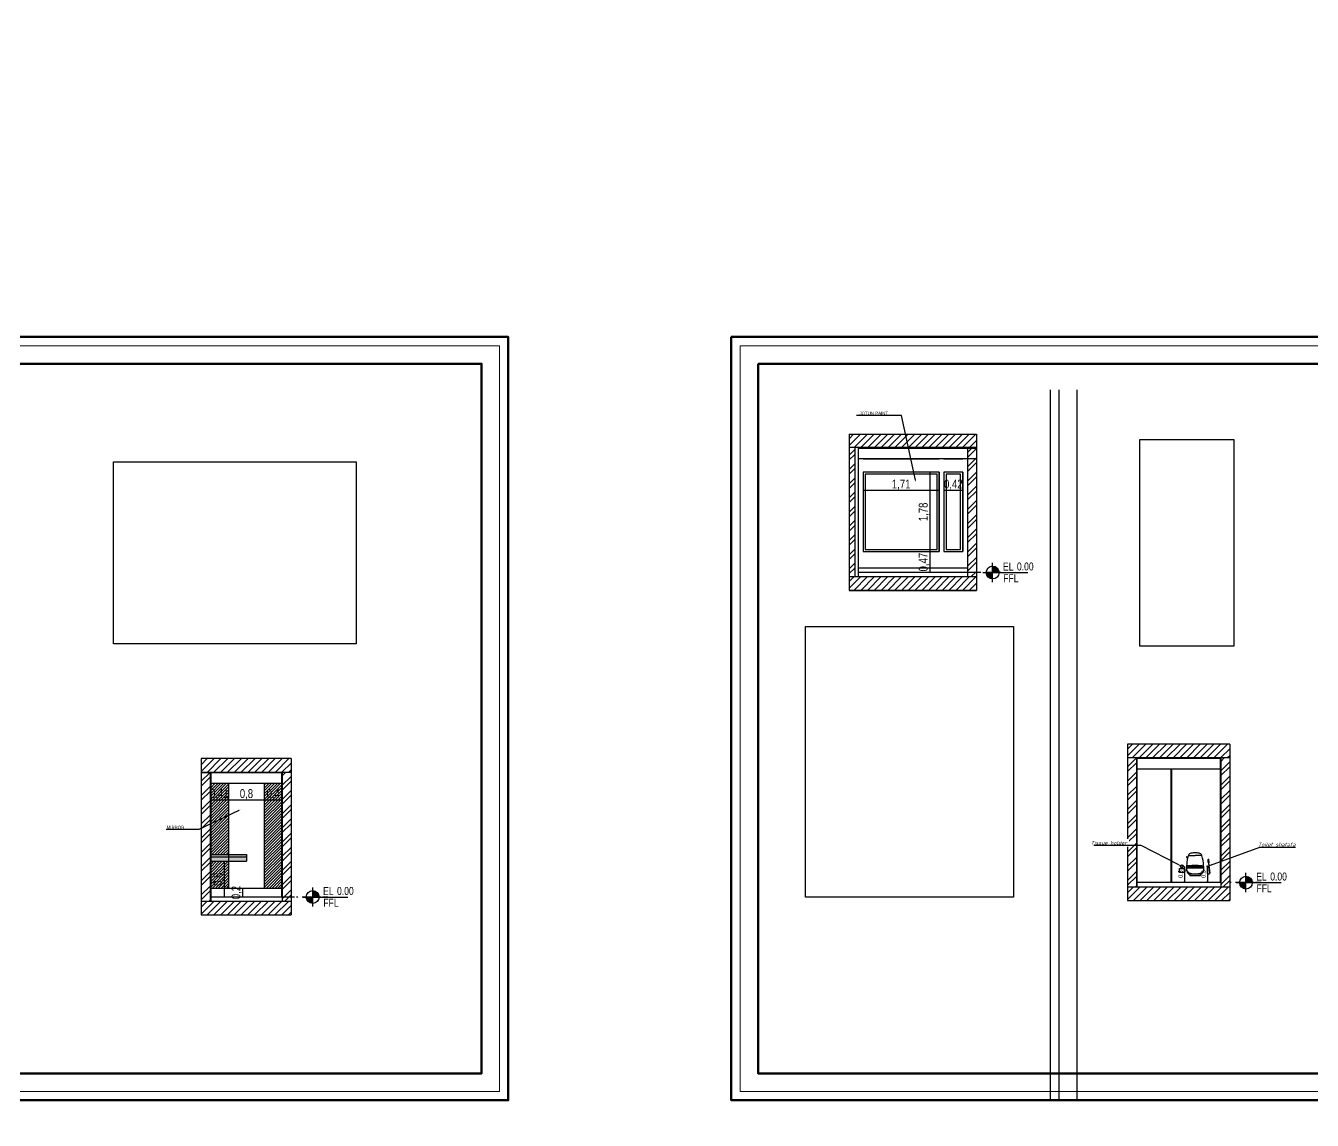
# Model space of a CAD drawing. Header units: inches. Extents: x -279 to 561, y -345 to 342.
# Drawn here: x -181.49 to -152.67, y 2.93 to 27.45 of the extents above; entities that cross this region are included whole.
import ezdxf
from ezdxf import colors
from ezdxf.entities.mleader import LeaderData, LeaderLine
from ezdxf.math import Vec2, Vec3

# ---------------------------------------------------------------- set-up
doc = ezdxf.new("R2010")
doc.units = ezdxf.units.IN
doc.header["$LTSCALE"] = 0.5
doc.header["$MEASUREMENT"] = 0
doc.header["$XCLIPFRAME"] = 2
doc.linetypes.add('MV-X3EW$0$HIDDEN', pattern=[0.375, 0.25, -0.125])
for name, color, linetype in [('0.dimins', 6, 'Continuous'), ('A-ANNO-LEVL-100', 7, 'Continuous'), ('CADER', 7, 'Continuous'), ('col', 36, 'Continuous'), ('detail 1', 8, 'Continuous'), ('model', 250, 'Continuous'), ('MV-X3EW$0$M-HVAC-SLDF', 2, 'Continuous'), ('S-DIM', 7, 'Continuous'), ('TEXT', 3, 'Continuous'), ('WallHatch-ALCHEMY', 7, 'Continuous'), ('WATER', 50, 'Continuous'), ('WC-DET1', 15, 'Continuous'), ('WC-OUTL', 7, 'Continuous'), ('WFRAME', 6, 'Continuous')]:
    doc.layers.add(name, color=color, linetype=linetype)
doc.layers.add('A-WALL', color=113, linetype='Continuous', lineweight=13)
doc.layers.add('G-ANNO-HLIN', color=5, linetype='Continuous', lineweight=50)
doc.styles.add('ROM', font='AGENCYR.TTF', dxfattribs={"width": 0.8})
doc.styles.get("Standard").update_dxf_attribs({"font": 'arial.ttf'})
doc.styles.add('T25-50', font='STENCIL.shx', dxfattribs={"height": 0.125})
doc.styles.add('WMF-Arial0', font='arial.ttf', dxfattribs={"width": 0.75})
doc.styles.add('Чертежный курсив', font='isocpeui.ttf')
doc.dimstyles.new('Copy(9) of ISO-25', dxfattribs={"dimtxt": 0.2, "dimasz": 0.02, "dimexe": 0.05, "dimexo": 0.05, "dimgap": 0.02, "dimtad": 1, "dimtxsty": 'ROM', "dimblk": 'ARCHTICK', "dimcen": 0.03, "dimse1": 1, "dimse2": 1, "dimclrd": 248, "dimclrt": 248, "dimadec": 0, "dimazin": 0, "dimtfac": 1, "dimtmove": 0, "dimatfit": 3, "dimldrblk": 'DOT', "dimfxl": 1, "dimarcsym": 0})
doc.dimstyles.new('Emana', dxfattribs={"dimscale": 0, "dimtxt": 0.09375, "dimasz": 0.04, "dimexe": 0, "dimexo": 0, "dimgap": 0.04, "dimtad": 1, "dimdec": 1, "dimzin": 0, "dimdsep": 46, "dimtxsty": 'WMF-Arial0', "dimblk": 'ARCHTICK', "dimcen": 1, "dimse1": 1, "dimse2": 1, "dimclrd": 7, "dimclrt": 7, "dimadec": 0, "dimazin": 0, "dimtfac": 1, "dimtdec": 1, "dimtix": 1, "dimtmove": 2, "dimatfit": 3, "dimldrblk": 'Osama', "dimfxl": 0, "dimtolj": 1, "dimtzin": 0, "dimarcsym": 0})
doc.dimstyles.get("Standard").update_dxf_attribs({"dimtxt": 0.18, "dimasz": 0.18, "dimexe": 0.18, "dimexo": 0.0625, "dimgap": 0.09, "dimtad": 0, "dimtih": 1, "dimtoh": 1, "dimzin": 0, "dimdsep": 46, "dimtxsty": 'Standard', "dimcen": 0.09, "dimadec": 0, "dimazin": 0, "dimtfac": 1, "dimtofl": 0, "dimtmove": 0, "dimatfit": 3, "dimfxl": 1, "dimtolj": 1, "dimtzin": 0, "dimarcsym": 0})
picture_1 = doc.add_image_def('image26.jpg', size_in_pixel=(3454, 1972))
picture_2 = doc.add_image_def('image27.jpg', size_in_pixel=(1209, 2654))
picture_3 = doc.add_image_def('image31.jpg', size_in_pixel=(4000, 3000))

# ---------------------------------------------------------------- blocks, each defined once
blk = doc.blocks.new('_ArchTick')
at = {"color": 0, "linetype": 'ByBlock', "const_width": 0.15}
blk.add_lwpolyline([(-0.5, -0.5), (0.5, 0.5)], dxfattribs=at)
blk = doc.blocks.new('*D828')
at = {"layer": '0.dimins', "color": 248, "lineweight": -2, "transparency": 16777216}
blk.add_line((-161.025, 17.036), (-162.731, 17.036), dxfattribs=at)
at = {"layer": 'Defpoints', "color": 0, "transparency": 16777216}
for p in [(-162.731, 17.216), (-162.731, 17.036), (-161.025, 17.216)]:
    blk.add_point(p, dxfattribs=at)
at = {"layer": '0.dimins', "color": 248, "lineweight": -2, "transparency": 16777216, "xscale": 0.02, "yscale": 0.02, "zscale": 0.02, "rotation": 180}
blk.add_blockref('_ArchTick', (-162.731, 17.036), dxfattribs=at)
at = {"layer": '0.dimins', "color": 248, "lineweight": -2, "transparency": 16777216, "xscale": 0.02, "yscale": 0.02, "zscale": 0.02}
blk.add_blockref('_ArchTick', (-161.025, 17.036), dxfattribs=at)
at = {"layer": '0.dimins', "color": 248, "transparency": 16777216, "insert": (-161.878, 17.163), "char_height": 0.2, "attachment_point": 5, "style": 'ROM'}
blk.add_mtext('1,71', dxfattribs=at)
blk = doc.blocks.new('_DOT')
at = {"color": 0, "linetype": 'ByBlock'}
blk.add_line((-0.5, 0), (-1, 0), dxfattribs=at)
at = {"color": 0, "linetype": 'ByBlock', "const_width": 0.5}
blk.add_lwpolyline([(-0.25, 0, 1), (0.25, 0, 1)], format="xyb", close=True, dxfattribs=at)
blk = doc.blocks.new('*D829')
at = {"layer": '0.dimins', "color": 248, "lineweight": -2, "transparency": 16777216}
blk.add_line((-160.5, 17.036), (-160.92, 17.036), dxfattribs=at)
at = {"layer": 'Defpoints', "color": 0, "transparency": 16777216}
for p in [(-160.92, 17.097), (-160.92, 17.036), (-160.5, 17.097)]:
    blk.add_point(p, dxfattribs=at)
at = {"layer": '0.dimins', "color": 248, "lineweight": -2, "transparency": 16777216, "xscale": 0.02, "yscale": 0.02, "zscale": 0.02, "rotation": 180}
blk.add_blockref('_ArchTick', (-160.92, 17.036), dxfattribs=at)
at = {"layer": '0.dimins', "color": 248, "lineweight": -2, "transparency": 16777216, "xscale": 0.02, "yscale": 0.02, "zscale": 0.02}
blk.add_blockref('_ArchTick', (-160.5, 17.036), dxfattribs=at)
at = {"layer": '0.dimins', "color": 248, "transparency": 16777216, "insert": (-160.71, 17.163), "char_height": 0.2, "attachment_point": 5, "style": 'ROM'}
blk.add_mtext('0,42', dxfattribs=at)
blk = doc.blocks.new('*D804')
at = {"layer": '0.dimins', "color": 248, "lineweight": -2, "transparency": 16777216}
blk.add_line((-161.239, 17.448), (-161.239, 15.666), dxfattribs=at)
at = {"layer": 'Defpoints', "color": 0, "transparency": 16777216}
for p in [(-161.239, 17.448), (-161.239, 15.666), (-161.239, 15.666)]:
    blk.add_point(p, dxfattribs=at)
at = {"layer": '0.dimins', "color": 248, "lineweight": -2, "transparency": 16777216, "xscale": 0.02, "yscale": 0.02, "zscale": 0.02}
for p, rotation in [((-161.239, 17.448), 90), ((-161.239, 15.666), 270)]:
    blk.add_blockref('_ArchTick', p, dxfattribs=dict(at, rotation=rotation))
at = {"layer": '0.dimins', "color": 248, "transparency": 16777216, "insert": (-161.366, 16.557), "char_height": 0.2, "attachment_point": 5, "rotation": 90, "style": 'ROM'}
blk.add_mtext('1,78', dxfattribs=at)
blk = doc.blocks.new('*D805')
at = {"layer": '0.dimins', "color": 248, "lineweight": -2, "transparency": 16777216}
blk.add_line((-161.239, 15.666), (-161.239, 15.199), dxfattribs=at)
at = {"layer": 'Defpoints', "color": 0, "transparency": 16777216}
for p in [(-161.239, 15.666), (-161.239, 15.199), (-161.239, 15.199)]:
    blk.add_point(p, dxfattribs=at)
at = {"layer": '0.dimins', "color": 248, "lineweight": -2, "transparency": 16777216, "xscale": 0.02, "yscale": 0.02, "zscale": 0.02}
for p, rotation in [((-161.239, 15.666), 90), ((-161.239, 15.199), 270)]:
    blk.add_blockref('_ArchTick', p, dxfattribs=dict(at, rotation=rotation))
at = {"layer": '0.dimins', "color": 248, "transparency": 16777216, "insert": (-161.366, 15.432), "char_height": 0.2, "attachment_point": 5, "rotation": 90, "style": 'ROM'}
blk.add_mtext('0,47', dxfattribs=at)
blk = doc.blocks.new('*U473')
h = blk.add_hatch(color=256)
h.dxf.hatch_style = 1
h.paths.add_polyline_path([(0, 50), (0, 0), (50, 0, 0.414214)])
h.paths.add_polyline_path([(0, 0), (-50, 0, 0.414214), (0, -50)])
for p, q in [((-75, 0), (63, 0)), ((63, 0), (-50, 0)), ((0, -75), (0, 75)), ((0, 0), (275, 0))]:
    blk.add_line(p, q)
blk.add_circle((0, 0), 50)
at = {"style": 'T25-50', "width": 0.8}
for s, p in [('EL', (81, 15)), ('FFL', (83, -76))]:
    blk.add_text(s, height=62.5, dxfattribs=at).set_placement(p)
blk.add_attdef('LEVEL', (190, 16), '', height=62.5, dxfattribs=at)
blk = doc.blocks.new('969669699696')
at = {"color": 7, "linetype": 'Continuous', "lineweight": -3}
for p, q in [((-1445450, 40030), (-1445450, 40096)), ((-1445440, 40030), (-1445440, 40096)), ((-1445471, 39928), (-1445471, 39787)), ((-1445469, 39928), (-1445469, 39787)), ((-1445450, 40046), (-1445450, 40030)), ((-1445450, 40030), (-1445450, 40020)), ((-1445450, 40030), (-1445440, 40030)), ((-1445450, 40020), (-1445440, 40020)), ((-1445446, 40020), (-1445420, 39787)), ((-1445444, 40020), (-1445418, 39787)), ((-1445440, 40046), (-1445440, 40030)), ((-1445440, 40030), (-1445440, 40020))]:
    blk.add_line(p, q, dxfattribs=at)
for centre, radius in [((-1445445, 40096), 5), ((-1445470, 39938), 9.31), ((-1445470, 39938), 3.8)]:
    blk.add_circle(centre, radius, dxfattribs=at)
for centre, radius, start, end in [((-1445445, 39787), 26.5, 180, 0), ((-1445445, 39787), 24.5, 180, 0), ((-1445445, 40038), 9.31, 122.4967, 237.5033), ((-1445445, 40038), 9.31, 122.4967, 237.5033), ((-1445445, 40038), 9.31, 302.4967, 57.5033), ((-1445445, 40038), 9.31, 302.4967, 57.5033)]:
    blk.add_arc(centre, radius, start, end, dxfattribs=at)
blk = doc.blocks.new('*D823')
at = {"color": 7, "lineweight": -2, "transparency": 16777216}
blk.add_line((-155.019, 8.615), (-155.019, 8.272), dxfattribs=at)
at = {"layer": 'Defpoints', "color": 0, "linetype": 'Continuous', "transparency": 16777216}
for p in [(-155.019, 8.615), (-155.019, 8.272), (-154.926, 8.272)]:
    blk.add_point(p, dxfattribs=at)
at = {"color": 7, "linetype": 'Continuous', "lineweight": -2, "transparency": 16777216, "xscale": 0.04, "yscale": 0.04, "zscale": 0.04}
for p, rotation in [((-155.019, 8.615), 90), ((-155.019, 8.272), 270)]:
    blk.add_blockref('_ArchTick', p, dxfattribs=dict(at, rotation=rotation))
at = {"color": 7, "linetype": 'Continuous', "lineweight": -3, "transparency": 16777216, "insert": (-155.107, 8.444), "char_height": 0.0938, "attachment_point": 5, "rotation": 90, "style": 'WMF-Arial0'}
blk.add_mtext('\\A1;0.3', dxfattribs=at)
blk = doc.blocks.new('Osama')
at = {"color": 1}
for p, q in [((0, 25.09), (0, 7.46)), ((0, -7.46), (0, -25.09))]:
    blk.add_line(p, q, dxfattribs=at)
at = {"color": 3}
for p, q in [((-7.46, 0), (-13.43, 0)), ((13.43, 0), (7.46, 0))]:
    blk.add_line(p, q, dxfattribs=at)
at = {"color": 3, "const_width": 4.44}
blk.add_lwpolyline([(-2.22, 0, 1), (2.22, 0, 1)], format="xyb", close=True, dxfattribs=at)
at = {"color": 8}
blk.add_circle((0, 0), 7.46, dxfattribs=at)
blk = doc.blocks.new('858585858585858585858585')
at = {"layer": 'detail 1', "color": 7}
for points in [[(-148.714, -4382.505), (-148.714, -4382.511, 0.414214)], [(-148.642, -4382.498), (-148.686, -4382.498, 0.414214)], [(-148.714, -4382.571), (-148.714, -4382.577, 0.414214)], [(-148.609, -4382.577), (-148.609, -4382.571, 0.414214)]]:
    blk.add_lwpolyline(points, format="xyb", dxfattribs=at)
blk.add_circle((-148.664, -4382.449), 0.0226, dxfattribs=at)
for centre, radius, start, end in [((-148.664, -4382.449), 0.0295, 308.7008, 231.2992), ((-148.936, -4382.456), 0.253, 355.7289, 358.7196), ((-148.392, -4382.456), 0.253, 181.2804, 184.2711)]:
    blk.add_arc(centre, radius, start, end, dxfattribs=at)
at = {"layer": 'model', "color": 7}
for p, q in [((-148.73, -4382.516), (-148.73, -4382.566)), ((-148.724, -4382.566), (-148.724, -4382.516)), ((-148.72, -4382.505), (-148.714, -4382.505)), ((-148.72, -4382.511), (-148.714, -4382.511)), ((-148.714, -4382.571), (-148.72, -4382.571)), ((-148.72, -4382.577), (-148.714, -4382.577)), ((-148.609, -4382.571), (-148.604, -4382.571)), ((-148.603, -4382.577), (-148.609, -4382.577)), ((-148.599, -4382.566), (-148.599, -4382.56)), ((-148.593, -4382.566), (-148.593, -4382.56))]:
    blk.add_line(p, q, dxfattribs=at)
for points in [[(-148.686, -4382.498), (-148.709, -4382.498, 0.414214), (-148.714, -4382.503), (-148.714, -4382.505, 0.414214)], [(-148.714, -4382.511), (-148.714, -4382.571, 0.414214)], [(-148.609, -4382.571), (-148.609, -4382.503, 0.414214), (-148.614, -4382.498), (-148.642, -4382.498, 0.414214)], [(-148.714, -4382.577), (-148.714, -4382.582, 0.414214), (-148.709, -4382.586)], [(-148.709, -4382.586), (-148.614, -4382.586, 0.414214), (-148.609, -4382.582), (-148.609, -4382.577, 0.414214)]]:
    blk.add_lwpolyline(points, format="xyb", dxfattribs=at)
for centre, radius, start, end in [((-148.72, -4382.516), 0.0104, 90, 180), ((-148.72, -4382.516), 0.00438, 90, 180), ((-148.664, -4382.449), 0.0325, 305.9598, 234.0402), ((-148.936, -4382.456), 0.253, 350.4603, 355.7289), ((-148.392, -4382.456), 0.253, 184.2711, 189.5397), ((-148.72, -4382.566), 0.0104, 180, 270), ((-148.72, -4382.566), 0.00438, 180, 270), ((-148.604, -4382.566), 0.00438, 270, 0), ((-148.604, -4382.566), 0.0104, 270, 0), ((-148.596, -4382.56), 0.00303, 0, 180)]:
    blk.add_arc(centre, radius, start, end, dxfattribs=at)
blk = doc.blocks.new('*D800')
at = {"color": 7, "lineweight": -2, "transparency": 16777216}
blk.add_line((-155.533, 8.615), (-155.533, 8.272), dxfattribs=at)
at = {"layer": 'Defpoints', "color": 0, "linetype": 'Continuous', "transparency": 16777216}
for p in [(-155.533, 8.615), (-155.533, 8.272), (-155.533, 8.272)]:
    blk.add_point(p, dxfattribs=at)
at = {"color": 7, "linetype": 'Continuous', "lineweight": -2, "transparency": 16777216, "xscale": 0.04, "yscale": 0.04, "zscale": 0.04}
for p, rotation in [((-155.533, 8.615), 90), ((-155.533, 8.272), 270)]:
    blk.add_blockref('_ArchTick', p, dxfattribs=dict(at, rotation=rotation))
at = {"color": 7, "linetype": 'Continuous', "lineweight": -3, "transparency": 16777216, "insert": (-155.621, 8.444), "char_height": 0.0938, "attachment_point": 5, "rotation": 90, "style": 'WMF-Arial0'}
blk.add_mtext('\\A1;0.3', dxfattribs=at)
blk = doc.blocks.new('efrfr')
blk.add_line((-302.931, -193.23), (-302.692, -193.23))
at = {"layer": 'WC-DET1', "color": 8}
for p, q in [((-302.956, -192.786), (-302.812, -192.786)), ((-302.667, -192.786), (-302.812, -192.786)), ((-303.004, -193.06), (-302.619, -193.06)), ((-302.972, -193.019), (-302.972, -193.024)), ((-302.97, -193.019), (-302.97, -193.024)), ((-302.95, -193.055), (-302.95, -193.06)), ((-302.924, -193.031), (-302.924, -193.033)), ((-302.91, -193.032), (-302.91, -193.033)), ((-302.91, -193.055), (-302.91, -193.06)), ((-302.886, -193.033), (-302.886, -193.041)), ((-302.737, -193.033), (-302.737, -193.041)), ((-302.713, -193.032), (-302.713, -193.033)), ((-302.713, -193.055), (-302.713, -193.06)), ((-302.699, -193.031), (-302.699, -193.033)), ((-302.673, -193.055), (-302.673, -193.06)), ((-302.653, -193.019), (-302.653, -193.024)), ((-302.651, -193.019), (-302.651, -193.024))]:
    blk.add_line(p, q, dxfattribs=at)
at = {"layer": 'WC-DET1', "color": 7}
for p, q in [((-302.953, -192.782), (-302.812, -192.782)), ((-302.67, -192.782), (-302.812, -192.782)), ((-302.985, -192.83), (-302.975, -192.825)), ((-302.967, -193.038), (-302.977, -193.055)), ((-302.977, -193.055), (-302.646, -193.055)), ((-302.959, -193.019), (-302.975, -193.019)), ((-302.965, -193.024), (-302.975, -193.024)), ((-302.968, -193.027), (-302.963, -193.023)), ((-302.664, -193.019), (-302.648, -193.019)), ((-302.655, -193.027), (-302.66, -193.023)), ((-302.658, -193.024), (-302.648, -193.024)), ((-302.656, -193.038), (-302.646, -193.055))]:
    blk.add_line(p, q, dxfattribs=at)
for points in [[(-303.004, -193.105, 0.17769), (-302.993, -193.136, 0.103637), (-302.948, -193.171, 0.063763), (-302.89, -193.191, 0.049941), (-302.812, -193.199, 0.049941)], [(-302.812, -193.199, 0.049941), (-302.733, -193.191, 0.063763), (-302.675, -193.171, 0.103637), (-302.63, -193.136, 0.17769), (-302.619, -193.105, 0.17769)]]:
    blk.add_lwpolyline(points, format="xyb", dxfattribs=at)
for centre, radius, start, end in [((-302.298, -193.017), 0.704, 163.2461, 165.3546), ((-302.812, -191.361), 1.674, 264.6345, 275.3655), ((-302.965, -193.039), 0.00269, 84.7536, 152.2445), ((-302.812, -191.369), 1.674, 264.7536, 275.2464), ((-302.951, -193.035), 0.0179, 96.3894, 135), ((-302.812, -194.279), 1.27, 83.6106, 96.3894), ((-302.672, -193.035), 0.0179, 45, 83.6106), ((-302.658, -193.039), 0.00269, 27.7555, 95.2464)]:
    blk.add_arc(centre, radius, start, end, dxfattribs=at)
at = {"layer": 'WC-DET1', "color": 8}
for centre, radius, start, end in [((-302.812, -192.043), 0.987, 261.4414, 278.5586), ((-302.917, -193.033), 0.00673, 180, 0), ((-302.706, -193.033), 0.00673, 180, 0), ((-302.812, -193.752), 0.553, 76.8794, 103.1206)]:
    blk.add_arc(centre, radius, start, end, dxfattribs=at)
at = {"layer": 'WC-OUTL'}
for p, q in [((-302.961, -192.786), (-302.956, -192.786)), ((-302.958, -192.782), (-302.953, -192.782)), ((-302.955, -192.783), (-302.955, -192.784)), ((-302.665, -192.782), (-302.67, -192.782)), ((-302.668, -192.783), (-302.668, -192.784)), ((-302.662, -192.786), (-302.667, -192.786)), ((-302.998, -192.814), (-302.972, -192.814)), ((-302.998, -192.83), (-302.985, -192.83)), ((-302.975, -193.019), (-302.998, -193.019)), ((-302.975, -193.024), (-302.995, -193.024)), ((-302.985, -192.83), (-302.985, -192.837)), ((-302.984, -192.839), (-302.979, -192.839)), ((-302.975, -193.019), (-302.975, -193.024)), ((-302.648, -193.019), (-302.625, -193.019)), ((-302.648, -193.019), (-302.648, -193.024)), ((-302.648, -193.024), (-302.628, -193.024))]:
    blk.add_line(p, q, dxfattribs=at)
for points in [[(-303.003, -193.031, 0.015522), (-303.004, -193.105)], [(-302.619, -193.105, 0.015522), (-302.62, -193.031, 0.05503)], [(-303.004, -193.105, 0.132298), (-302.991, -193.155, 0.106676), (-302.948, -193.202, 0.003102), (-302.946, -193.203)], [(-302.619, -193.105, -0.132298), (-302.632, -193.155, -0.106676), (-302.675, -193.202, -0.003102), (-302.677, -193.203)]]:
    blk.add_lwpolyline(points, format="xyb", dxfattribs=at)
for centre, radius, start, end in [((-302.298, -193.017), 0.704, 160.9632, 163.2461), ((-302.961, -192.788), 0.00179, 90, 160.9632), ((-302.89, -192.809), 0.0763, 97.0231, 157.0495), ((-302.958, -192.78), 0.00179, 157.0495, 270), ((-302.956, -192.784), 0.00179, 270, 0), ((-302.953, -192.783), 0.00179, 90, 180), ((-302.812, -193.445), 0.718, 90, 97.0231), ((-302.812, -193.445), 0.718, 82.9769, 90), ((-302.733, -192.809), 0.0763, 22.9505, 82.9769), ((-302.67, -192.783), 0.00179, 0, 90), ((-302.667, -192.784), 0.00179, 180, 270), ((-302.665, -192.78), 0.00179, 270, 22.9505), ((-302.662, -192.788), 0.00179, 19.0368, 90), ((-303.325, -193.017), 0.704, 0.0961, 19.0368), ((-302.998, -192.822), 0.00798, 90, 270), ((-302.995, -193.031), 0.00718, 90, 176.7795), ((-302.298, -193.017), 0.704, 165.3546, 179.9039), ((-302.998, -193.016), 0.00359, 179.9039, 270), ((-302.984, -192.837), 0.00179, 180, 270), ((-302.628, -193.031), 0.00718, 3.2205, 90), ((-302.625, -193.016), 0.00359, 270, 0.0961), ((-302.975, -193.237), 0.0449, 10.1527, 49.8601), ((-302.648, -193.237), 0.0449, 130.1399, 169.8473)]:
    blk.add_arc(centre, radius, start, end, dxfattribs=at)
blk = doc.blocks.new('*D830')
at = {"layer": '0.dimins', "color": 248, "lineweight": -2, "transparency": 16777216}
blk.add_line((-177.038, 7.929), (-177.038, 8.729), dxfattribs=at)
at = {"layer": 'Defpoints', "color": 0, "transparency": 16777216}
for p in [(-177.038, 8.729), (-176.944, 8.729), (-176.844, 7.929)]:
    blk.add_point(p, dxfattribs=at)
at = {"layer": '0.dimins', "color": 248, "lineweight": -2, "transparency": 16777216, "xscale": 0.02, "yscale": 0.02, "zscale": 0.02}
for p, rotation in [((-177.038, 8.729), 90), ((-177.038, 7.929), 270)]:
    blk.add_blockref('_ArchTick', p, dxfattribs=dict(at, rotation=rotation))
at = {"layer": '0.dimins', "color": 248, "transparency": 16777216, "insert": (-177.165, 8.329), "char_height": 0.2, "attachment_point": 5, "rotation": 90, "style": 'ROM'}
blk.add_mtext('0,8', dxfattribs=at)
blk = doc.blocks.new('*D831')
at = {"layer": '0.dimins', "color": 248, "lineweight": -2, "transparency": 16777216}
blk.add_line((-175.744, 10.101), (-176.144, 10.101), dxfattribs=at)
at = {"layer": 'Defpoints', "color": 0, "transparency": 16777216}
for p in [(-176.144, 10.176), (-176.144, 10.101), (-175.744, 10.176)]:
    blk.add_point(p, dxfattribs=at)
at = {"layer": '0.dimins', "color": 248, "lineweight": -2, "transparency": 16777216, "xscale": 0.02, "yscale": 0.02, "zscale": 0.02, "rotation": 180}
blk.add_blockref('_ArchTick', (-176.144, 10.101), dxfattribs=at)
at = {"layer": '0.dimins', "color": 248, "lineweight": -2, "transparency": 16777216, "xscale": 0.02, "yscale": 0.02, "zscale": 0.02}
blk.add_blockref('_ArchTick', (-175.744, 10.101), dxfattribs=at)
at = {"layer": '0.dimins', "color": 248, "transparency": 16777216, "insert": (-175.944, 10.228), "char_height": 0.2, "attachment_point": 5, "style": 'ROM'}
blk.add_mtext('0,4', dxfattribs=at)
blk = doc.blocks.new('*D832')
at = {"layer": '0.dimins', "color": 248, "lineweight": -2, "transparency": 16777216}
blk.add_line((-176.144, 10.101), (-176.944, 10.101), dxfattribs=at)
at = {"layer": 'Defpoints', "color": 0, "transparency": 16777216}
for p in [(-176.944, 10.101), (-176.144, 10.101), (-176.944, 9.999)]:
    blk.add_point(p, dxfattribs=at)
at = {"layer": '0.dimins', "color": 248, "lineweight": -2, "transparency": 16777216, "xscale": 0.02, "yscale": 0.02, "zscale": 0.02, "rotation": 180}
blk.add_blockref('_ArchTick', (-176.944, 10.101), dxfattribs=at)
at = {"layer": '0.dimins', "color": 248, "lineweight": -2, "transparency": 16777216, "xscale": 0.02, "yscale": 0.02, "zscale": 0.02}
blk.add_blockref('_ArchTick', (-176.144, 10.101), dxfattribs=at)
at = {"layer": '0.dimins', "color": 248, "transparency": 16777216, "insert": (-176.544, 10.228), "char_height": 0.2, "attachment_point": 5, "style": 'ROM'}
blk.add_mtext('0,8', dxfattribs=at)
blk = doc.blocks.new('*D833')
at = {"layer": '0.dimins', "color": 248, "lineweight": -2, "transparency": 16777216}
blk.add_line((-176.944, 10.101), (-177.358, 10.101), dxfattribs=at)
at = {"layer": 'Defpoints', "color": 0, "transparency": 16777216}
for p in [(-177.358, 10.281), (-177.358, 10.101), (-176.944, 10.281)]:
    blk.add_point(p, dxfattribs=at)
at = {"layer": '0.dimins', "color": 248, "lineweight": -2, "transparency": 16777216, "xscale": 0.02, "yscale": 0.02, "zscale": 0.02, "rotation": 180}
blk.add_blockref('_ArchTick', (-177.358, 10.101), dxfattribs=at)
at = {"layer": '0.dimins', "color": 248, "lineweight": -2, "transparency": 16777216, "xscale": 0.02, "yscale": 0.02, "zscale": 0.02}
blk.add_blockref('_ArchTick', (-176.944, 10.101), dxfattribs=at)
at = {"layer": '0.dimins', "color": 248, "transparency": 16777216, "insert": (-177.151, 10.228), "char_height": 0.2, "attachment_point": 5, "style": 'ROM'}
blk.add_mtext('0,41', dxfattribs=at)
blk = doc.blocks.new('*D834')
at = {"layer": '0.dimins', "color": 248, "lineweight": -2, "transparency": 16777216}
blk.add_line((-176.634, 8.129), (-176.634, 7.929), dxfattribs=at)
at = {"layer": 'Defpoints', "color": 0, "transparency": 16777216}
for p in [(-176.651, 8.129), (-176.651, 7.929), (-176.634, 7.929)]:
    blk.add_point(p, dxfattribs=at)
at = {"layer": '0.dimins', "color": 248, "lineweight": -2, "transparency": 16777216, "xscale": 0.02, "yscale": 0.02, "zscale": 0.02}
for p, rotation in [((-176.634, 8.129), 90), ((-176.634, 7.929), 270)]:
    blk.add_blockref('_ArchTick', p, dxfattribs=dict(at, rotation=rotation))
at = {"layer": '0.dimins', "color": 248, "transparency": 16777216, "insert": (-176.761, 8.029), "char_height": 0.2, "attachment_point": 5, "rotation": 90, "style": 'ROM'}
blk.add_mtext('0,2', dxfattribs=at)
blk = doc.blocks.new('*D1071')
at = {"color": 0, "linetype": 'ByBlock', "lineweight": -2, "transparency": 16777216}
for p, q in [((558.652, 342.279), (558.652, 342.473)), ((560.652, 342.279), (560.652, 342.473)), ((558.832, 342.293), (559.172, 342.293)), ((560.472, 342.293), (560.132, 342.293))]:
    blk.add_line(p, q, dxfattribs=at)
at = {"color": 0, "linetype": 'ByBlock', "transparency": 16777216}
for points in [[(558.832, 342.323), (558.832, 342.263), (558.652, 342.293)], [(560.472, 342.323), (560.472, 342.263), (560.652, 342.293)]]:
    blk.add_solid(points, dxfattribs=at)
at = {"layer": 'Defpoints', "color": 0, "linetype": 'ByBlock', "transparency": 16777216}
for p in [(558.652, 342.216), (560.652, 342.293), (560.652, 342.216)]:
    blk.add_point(p, dxfattribs=at)
at = {"layer": 'Defpoints', "color": 0, "ltscale": 0.5, "transparency": 16777216}
for p in [(-209.5, -305.36), (-209.5, -305.81), (-209.5, -305.81)]:
    blk.add_point(p, dxfattribs=at)
at = {"layer": 'S-DIM', "color": 0, "lineweight": -2, "ltscale": 0.5, "transparency": 16777216}
for p, q in [((-209.5, -305.18), (-209.5, -305)), ((-209.563, -305.36), (-209.68, -305.36)), ((-209.563, -305.81), (-209.68, -305.81)), ((-209.5, -305.99), (-209.5, -306.17))]:
    blk.add_line(p, q, dxfattribs=at)
at = {"layer": 'S-DIM', "color": 0, "ltscale": 0.5, "transparency": 16777216}
for points in [[(-209.53, -305.18), (-209.47, -305.18), (-209.5, -305.36)], [(-209.53, -305.99), (-209.47, -305.99), (-209.5, -305.81)]]:
    blk.add_solid(points, dxfattribs=at)
at = {"color": 0, "linetype": 'ByBlock', "transparency": 16777216, "insert": (559.652, 342.293), "char_height": 0.18, "attachment_point": 5}
blk.add_mtext('\\A1;2.0000', dxfattribs=at)
at = {"layer": 'S-DIM', "color": 0, "ltscale": 0.5, "transparency": 16777216, "insert": (-209.5, -305.585), "char_height": 0.18, "attachment_point": 5}
blk.add_mtext('\\A1;0.45', dxfattribs=at)

msp = doc.modelspace()

# ---------------------------------------------------------------- hatches: boundary and pattern name
at = {"linetype": 'Continuous', "lineweight": -3}
h = msp.add_hatch(dxfattribs=at)
h.set_pattern_fill('ANSI31', scale=0.86)
h.set_pattern_definition([(45, (-238.6627, 179.43418), (-0.07601398, 0.07601398), [])])
h.paths.add_polyline_path([(-163.04, 18.295), (-163.04, 18.001), (-160.193, 17.999), (-160.193, 18.291)])
h = msp.add_hatch(dxfattribs=at)
h.set_pattern_fill('ANSI32', scale=0.6)
h.set_pattern_definition([(45, (-68.45533, 43.99774), (-0.15909903, 0.15909903), []), (45, (-68.34926, 43.99774), (-0.15909903, 0.15909903), [])])
h.paths.add_polyline_path([(-163.04, 15.103), (-162.914, 15.094), (-162.914, 17.999), (-163.04, 18.008)])
h = msp.add_hatch(dxfattribs=at)
h.set_pattern_fill('ANSI32', scale=0.6)
h.set_pattern_definition([(45, (-68.7307, 43.99774), (-0.159099, 0.159099), []), (45, (-68.62464, 43.99774), (-0.159099, 0.159099), [])])
h.paths.add_polyline_path([(-160.393, 15.099), (-160.193, 15.099), (-160.193, 17.986), (-160.393, 17.977)])
h = msp.add_hatch(dxfattribs=at)
h.set_pattern_fill('ANSI31', scale=0.86)
h.set_pattern_definition([(45, (-64.09601, 44.31536), (-0.07601398, 0.07601398), [])])
h.paths.add_polyline_path([(-163.04, 15.099), (-163.04, 14.799), (-160.193, 14.799), (-160.193, 15.099)])
h = msp.add_hatch(dxfattribs=at)
h.set_pattern_fill('ANSI31', scale=0.86)
h.set_pattern_definition([(45, (-244.12932, 172.48772), (-0.07601398, 0.07601398), [])])
h.paths.add_polyline_path([(-154.519, 11.354), (-156.809, 11.344), (-156.809, 11.044), (-154.519, 11.054), (-149.904, 11.054), (-154.519, 11.054)])
h = msp.add_hatch(dxfattribs=at)
h.set_pattern_fill('ANSI31', scale=0.86)
h.set_pattern_definition([(45, (-265.15489, 172.16468), (-0.07601398, 0.07601398), [])])
h.paths.add_polyline_path([(-175.544, 11.031), (-177.558, 11.021), (-177.558, 10.721), (-175.544, 10.731), (-170.93, 10.731), (-175.544, 10.731)])
h = msp.add_hatch(dxfattribs=at)
h.set_pattern_fill('ANSI32', scale=0.6)
h.set_pattern_definition([(45, (-97.19147, 37.3689), (-0.159099, 0.159099), []), (45, (-97.0854, 37.3689), (-0.159099, 0.159099), [])])
h.paths.add_polyline_path([(-156.809, 8.152), (-156.609, 8.152), (-156.609, 11.052), (-156.809, 11.052)])
h = msp.add_hatch(dxfattribs=at)
h.set_pattern_fill('ANSI32', scale=0.6)
h.set_pattern_definition([(45, (-96.60277, 37.3689), (-0.159099, 0.159099), []), (45, (-96.4967, 37.3689), (-0.159099, 0.159099), [])])
h.paths.add_polyline_path([(-154.519, 8.152), (-154.719, 8.152), (-154.719, 11.052), (-154.519, 11.052)])
h = msp.add_hatch(dxfattribs=at)
h.set_pattern_fill('ANSI32', scale=0.6)
h.set_pattern_definition([(45, (-117.9403, 37.04586), (-0.159099, 0.159099), []), (45, (-117.83424, 37.04586), (-0.159099, 0.159099), [])])
h.paths.add_polyline_path([(-177.558, 7.829), (-177.358, 7.829), (-177.358, 10.729), (-177.558, 10.729)])
h = msp.add_hatch(dxfattribs=at)
h.set_pattern_fill('ANSI32', scale=0.6)
h.set_pattern_definition([(45, (-117.62834, 37.04586), (-0.159099, 0.159099), []), (45, (-117.52228, 37.04586), (-0.159099, 0.159099), [])])
h.paths.add_polyline_path([(-175.544, 7.829), (-175.744, 7.829), (-175.744, 10.729), (-175.544, 10.729)])
h = msp.add_hatch(dxfattribs=at)
h.set_pattern_fill('ANSI31', scale=0.86)
h.set_pattern_definition([(45, (-55.40257, 37.3689), (-0.07601398, 0.07601398), [])])
h.paths.add_polyline_path([(-149.767, 8.152), (-156.809, 8.152), (-156.809, 7.852), (-154.519, 7.852), (-154.519, 8.152)])
h = msp.add_hatch(dxfattribs=at)
h.set_pattern_fill('ANSI31', scale=0.86)
h.set_pattern_definition([(45, (-76.1514, 37.04586), (-0.07601398, 0.07601398), [])])
h.paths.add_polyline_path([(-170.516, 7.829), (-177.558, 7.829), (-177.558, 7.529), (-175.544, 7.529), (-175.544, 7.829)])
at = {"layer": 'WallHatch-ALCHEMY', "transparency": 33554687}
h = msp.add_hatch(color=7, dxfattribs=at)
h.dxf.hatch_style = 1
h.paths.add_polyline_path([(-176.844, 8.878), (-177.344, 8.878), (-177.344, 8.729), (-176.844, 8.729)])
h.paths.add_polyline_path([(-176.544, 8.878), (-176.844, 8.878), (-176.844, 8.729), (-176.544, 8.729)])
at = {"layer": 'WATER'}
h = msp.add_hatch(dxfattribs=at)
h.set_pattern_fill('ANSI31', color=32, scale=0.36)
h.set_pattern_definition([(45, (-154.628634, 138.41791), (-0.031819805, 0.031819805), [])])
h.paths.add_polyline_path([(-175.758, 10.478), (-176.144, 10.478), (-176.145, 8.129), (-175.758, 8.129)])
h.paths.add_polyline_path([(-177.344, 8.878), (-176.945, 8.878), (-176.945, 10.478), (-177.345, 10.478)])
h.paths.add_polyline_path([(-177.344, 8.729), (-177.344, 8.129), (-176.945, 8.129), (-176.945, 8.729)])
h.paths.add_polyline_path([(-176.101, 10.033), (-175.796, 10.033), (-175.796, 10.426), (-176.101, 10.426)], flags=24)
h.paths.add_polyline_path([(-177.324, 10.033), (-176.977, 10.033), (-176.977, 10.426), (-177.324, 10.426)], flags=24)
h.paths.add_polyline_path([(-176.969, 8.172), (-176.969, 8.487), (-177.362, 8.487), (-177.362, 8.172)], flags=9)

# ---------------------------------------------------------------- linework, layer by layer
for p, q in [((-158.543, 19.295), (-158.543, 3.395)), ((-158.347, 19.295), (-158.347, 3.395)), ((-157.944, 19.295), (-157.944, 3.395)), ((-163.04, 18.299), (-163.04, 14.799)), ((-163.04, 18.299), (-160.193, 18.299)), ((-160.193, 18.299), (-160.193, 14.799)), ((-160.193, 17.999), (-163.04, 17.999)), ((-162.914, 17.999), (-162.914, 15.099)), ((-162.838, 17.999), (-162.838, 15.099)), ((-160.393, 17.999), (-160.393, 15.099)), ((-160.193, 17.999), (-160.193, 15.099)), ((-162.731, 17.748), (-161.025, 17.748)), ((-160.92, 17.748), (-160.5, 17.748)), ((-161.025, 17.448), (-161.025, 15.666)), ((-160.92, 17.448), (-160.92, 15.666)), ((-160.5, 17.448), (-160.5, 15.666)), ((-160.193, 14.799), (-163.04, 14.799)), ((-161.251, 14.799), (-163.04, 14.799)), ((-156.809, 11.352), (-156.809, 7.852)), ((-154.519, 11.352), (-156.809, 11.352)), ((-154.519, 11.352), (-154.519, 7.852)), ((-154.519, 11.352), (-154.519, 7.852)), ((-154.519, 11.352), (-154.519, 7.852)), ((-154.519, 11.352), (-154.519, 7.852)), ((-154.519, 11.352), (-154.519, 7.852)), ((-177.558, 11.029), (-177.558, 7.529)), ((-175.544, 11.029), (-177.558, 11.029)), ((-175.544, 11.029), (-175.544, 7.529)), ((-175.544, 11.029), (-175.544, 7.529)), ((-175.544, 11.029), (-175.544, 7.529)), ((-175.544, 11.029), (-175.544, 7.529)), ((-175.544, 11.029), (-175.544, 7.529)), ((-156.809, 11.052), (-154.519, 11.052)), ((-156.609, 11.035), (-156.609, 8.152)), ((-156.596, 11.035), (-156.596, 8.152)), ((-154.732, 11.035), (-154.732, 8.252)), ((-154.72, 11.052), (-154.72, 8.152)), ((-154.719, 11.052), (-154.719, 8.152)), ((-154.719, 11.052), (-154.719, 8.152)), ((-154.719, 11.035), (-154.719, 8.152)), ((-177.558, 10.729), (-175.544, 10.729)), ((-177.358, 10.712), (-177.358, 7.829)), ((-177.345, 10.712), (-177.344, 7.829)), ((-175.758, 10.712), (-175.758, 7.929)), ((-175.746, 10.729), (-175.746, 7.829)), ((-175.744, 10.729), (-175.744, 7.829)), ((-175.744, 10.729), (-175.744, 7.829)), ((-175.744, 10.712), (-175.744, 7.829)), ((-156.596, 10.801), (-154.719, 10.801)), ((-155.837, 10.801), (-155.837, 8.252)), ((-155.822, 10.801), (-155.822, 8.252)), ((-177.358, 10.478), (-175.744, 10.478)), ((-176.945, 10.478), (-176.945, 8.129)), ((-176.945, 10.478), (-176.244, 10.478)), ((-176.144, 10.478), (-176.145, 8.129)), ((-177.344, 8.878), (-176.544, 8.878)), ((-177.344, 8.829), (-176.544, 8.829)), ((-177.344, 8.729), (-176.544, 8.729)), ((-176.544, 8.878), (-176.544, 8.729)), ((-177.344, 7.929), (-177.344, 8.129)), ((-177.344, 8.129), (-175.758, 8.129)), ((-156.22, 7.852), (-154.519, 7.852))]:
    msp.add_line(p, q)
at = {"color": 7}
for p, q in [((-160.193, 17.749), (-162.838, 17.748)), ((-160.393, 15.299), (-162.838, 15.299)), ((-160.093, 15.199), (-162.838, 15.199)), ((-154.719, 11.035), (-156.609, 11.035)), ((-175.744, 10.712), (-177.558, 10.712)), ((-154.719, 8.252), (-156.596, 8.252)), ((-175.468, 7.929), (-177.344, 7.929))]:
    msp.add_line(p, q, dxfattribs=at)
for points in [[(-161.025, 17.448), (-162.731, 17.448), (-162.731, 15.666), (-161.025, 15.666)], [(-161.073, 17.4), (-162.683, 17.4), (-162.683, 15.714), (-161.073, 15.714)], [(-160.5, 17.448), (-160.92, 17.448), (-160.92, 15.666), (-160.5, 15.666)], [(-160.548, 17.4), (-160.872, 17.4), (-160.872, 15.714), (-160.548, 15.714)]]:
    msp.add_lwpolyline(points, close=True)
at = {"color": 7, "linetype": 'Continuous'}
for points in [[(-160.193, 15.099), (-163.04, 15.099)], [(-163.04, 14.799), (-160.193, 14.799)], [(-154.519, 8.152), (-156.809, 8.152)], [(-175.544, 7.829), (-177.558, 7.829)], [(-156.809, 7.852), (-154.519, 7.852)], [(-177.558, 7.529), (-175.544, 7.529)]]:
    msp.add_lwpolyline(points, dxfattribs=at)
at = {"layer": 'A-WALL', "color": 7}
for p, q in [((-156.809, 11.352), (-156.809, 7.852)), ((-177.558, 11.029), (-177.558, 7.529)), ((-156.609, 8.152), (-156.609, 11.052)), ((-177.358, 7.829), (-177.358, 10.729))]:
    msp.add_line(p, q, dxfattribs=at)
at = {"layer": 'CADER', "lineweight": 18}
for points in [[(-196.382, 20.476), (-170.679, 20.476), (-170.679, 3.377), (-196.382, 3.377)], [(-196.186, 20.281), (-170.875, 20.281), (-170.875, 3.573), (-196.186, 3.573)]]:
    msp.add_lwpolyline(points, close=True, dxfattribs=at)
at = {"layer": 'G-ANNO-HLIN', "color": 0}
for points in [[(-196.382, 20.476), (-170.679, 20.476), (-170.679, 3.377), (-196.382, 3.377)], [(-195.782, 19.877), (-171.278, 19.877), (-171.278, 3.977), (-195.782, 3.977)]]:
    msp.add_lwpolyline(points, close=True, dxfattribs=at)
at = {"layer": 'MV-X3EW$0$M-HVAC-SLDF', "color": 7, "linetype": 'MV-X3EW$0$HIDDEN'}
for p, q in [((-154.719, 8.252), (-154.738, 8.252)), ((-153.814, 8.252), (-154.519, 8.252)), ((-174.718, 7.929), (-175.423, 7.929))]:
    msp.add_line(p, q, dxfattribs=at)
at = {"layer": 'WATER', "color": 7}
msp.add_line((-162.838, 17.981), (-160.193, 17.981), dxfattribs=at)

# ---------------------------------------------------------------- block references
at = {"color": 7, "xscale": 0.000999999999768, "yscale": 0.000999999999768, "zscale": 0.000999999999768}
msp.add_blockref('969669699696', (1290.451, -31.323), dxfattribs=at)
at = {"layer": 'A-ANNO-LEVL-100', "color": 7, "xscale": 0.002869115383497128, "yscale": 0.002869115383497128, "zscale": 0.002869115383497128}
for p in [(-159.83, 15.199), (-154.156, 8.252), (-175.06, 7.929)]:
    msp.add_blockref('*U473', p, dxfattribs=at).add_auto_attribs({'LEVEL': '0.00'})
at = {"layer": 'WFRAME', "color": 7, "lineweight": -3, "xscale": -1}
msp.add_blockref('858585858585858585858585', (-304.254, 4391.064), dxfattribs=at)

# ---------------------------------------------------------------- dimensions: what is measured, and where the dimension line sits
at = {"color": 7, "linetype": 'Continuous', "lineweight": -3}
for base, p1, p2, picture, middle in [((-155.533, 8.272), (-155.533, 8.615), (-155.533, 8.272), '*D800', (-155.621, 8.444)), ((-155.019, 8.272), (-155.019, 8.615), (-154.926, 8.272), '*D823', (-155.107, 8.444))]:
    dim = msp.add_linear_dim(base=base, p1=p1, p2=p2, angle=90, dimstyle='Emana', override={"dimscale": 1, "dimfxl": 1.75, "dimarcsym": 1}, dxfattribs=at)
    dim.commit()
    dim.dimension.update_dxf_attribs({"geometry": picture, "text_midpoint": middle})
at = {"layer": '0.dimins'}
for base, p1, p2, picture, middle in [((-162.731, 17.036), (-161.025, 17.216), (-162.731, 17.216), '*D828', (-161.878, 17.163)), ((-160.92, 17.036), (-160.5, 17.097), (-160.92, 17.097), '*D829', (-160.71, 17.163)), ((-177.358, 10.101), (-176.945, 10.281), (-177.358, 10.281), '*D833', (-177.151, 10.228)), ((-176.945, 10.101), (-176.144, 10.101), (-176.945, 9.999), '*D832', (-176.544, 10.228)), ((-176.144, 10.101), (-175.744, 10.176), (-176.144, 10.176), '*D831', (-175.944, 10.228))]:
    dim = msp.add_linear_dim(base=base, p1=p1, p2=p2, dimstyle='Copy(9) of ISO-25', dxfattribs=at)
    dim.commit()
    dim.dimension.update_dxf_attribs({"geometry": picture, "text_midpoint": middle})
for base, p1, p2, picture, middle in [((-161.239, 15.666), (-161.239, 17.448), (-161.239, 15.666), '*D804', (-161.366, 16.557)), ((-161.239, 15.199), (-161.239, 15.666), (-161.239, 15.199), '*D805', (-161.366, 15.432)), ((-177.038, 8.729), (-176.844, 7.929), (-176.945, 8.729), '*D830', (-177.165, 8.329))]:
    dim = msp.add_linear_dim(base=base, p1=p1, p2=p2, angle=90, dimstyle='Copy(9) of ISO-25', dxfattribs=at)
    dim.commit()
    dim.dimension.update_dxf_attribs({"geometry": picture, "text_midpoint": middle})
dim = msp.add_linear_dim(base=(-176.634, 7.929), p1=(-176.651, 8.129), p2=(-176.651, 7.929), angle=90, dimstyle='Copy(9) of ISO-25', dxfattribs=at)
dim.commit()
dim.dimension.update_dxf_attribs({"geometry": '*D834', "text_midpoint": (-176.634, 8.029), "dimtype": 160})

# ---------------------------------------------------------------- pictures from other files: only their frames are drawn
image = msp.add_image(picture_2, insert=(-156.534, 13.546), size_in_units=(2.11, 4.631), rotation=0)
image.dxf.flags = 7
image = msp.add_image(picture_3, insert=(-179.521, 13.601), size_in_units=(5.433, 4.074))
image.dxf.flags = 7
image = msp.add_image(picture_1, insert=(-169.105, 7.925), size_in_units=(11.847, 6.764))
image.set_boundary_path([(1482.7, 204.4), (2840.5, 1971.5)])

# ---------------------------------------------------------------- leaders
at = {"layer": 'TEXT', "color": 7, "lineweight": 15, "ltscale": 8e-05}
ml = msp.add_multileader_mtext('Standard', dxfattribs=at)
ml.set_content('{\\W0.8;JOTUN PAINT }', color=7)
ml.set_leader_properties()
ml.build(insert=Vec2(0, 0))
ml.multileader.update_dxf_attribs({"text_right_attachment_type": 6, "dogleg_length": 0.2, "arrow_head_size": 0.05})
ctx = ml.context
ctx.base_point, ctx.char_height, ctx.arrow_head_size, ctx.landing_gap_size, ctx.plane_origin = Vec3(-162.837, 18.765), 0.07, 0.05, 0.09, Vec3(-164.242, 21.523)
ctx.right_attachment, ctx.text_align_type = 6, 1
notes = []
notes.append((ctx, [(0, (1, 1, 0), (-161.872, 18.717), (-1, 0), 0.276, [(0, [(-161.546, 17.222)], 0, [])])]))
ctx.mtext.insert, ctx.mtext.alignment, ctx.mtext.flow_direction = Vec3(-162.492, 18.801), 2, 5
ml = msp.add_multileader_mtext('Standard', dxfattribs=at)
ml.set_content('{\\W0.8;MIRROR}', color=7)
ml.set_leader_properties()
ml.build(insert=Vec2(0, 0))
ml.multileader.update_dxf_attribs({"text_right_attachment_type": 6, "dogleg_length": 0.2, "arrow_head_size": 0.05})
ctx = ml.context
ctx.base_point, ctx.char_height, ctx.arrow_head_size, ctx.landing_gap_size, ctx.plane_origin = Vec3(-178.379, 9.489), 0.07, 0.05, 0.09, Vec3(-179.012, 11.483)
ctx.right_attachment, ctx.text_align_type = 6, 1
notes.append((ctx, [(0, (1, 1, 0), (-177.613, 9.44), (-1, 0), 0.276, [(0, [(-176.673, 9.89)], 0, [])])]))
ctx.mtext.insert, ctx.mtext.alignment, ctx.mtext.flow_direction = Vec3(-178.134, 9.524), 2, 5
for ctx, leaders in notes:
    for number, flags, end, landing, length, lines in leaders:
        leader = LeaderData()
        leader.index, (leader.has_last_leader_line, leader.has_dogleg_vector, leader.attachment_direction) = number, flags
        leader.last_leader_point, leader.dogleg_vector, leader.dogleg_length = Vec3(end), Vec3(landing), length
        for number, points, colour, breaks in lines:
            line = LeaderLine()
            line.index, line.vertices, line.color, line.breaks = number, Vec3.list(points), colors.encode_raw_color(colour), breaks
            leader.lines.append(line)
        ctx.leaders.append(leader)

# ---------------------------------------------------------------- next in the draw order: leaders
at = {"layer": 'col', "color": 7, "lineweight": 0}
ml = msp.add_multileader_mtext('Standard', dxfattribs=at)
ml.set_content('Tissue holder', color=7, style='Чертежный курсив')
ml.set_leader_properties()
ml.build(insert=Vec2(0, 0))
ml.multileader.update_dxf_attribs({"text_left_attachment_type": 6, "text_right_attachment_type": 6, "dogleg_length": 76.36, "arrow_head_size": 0.0766})
ctx = ml.context
ctx.base_point, ctx.char_height, ctx.arrow_head_size, ctx.landing_gap_size, ctx.plane_origin = Vec3(-157.537, 9.081), 0.08612, 0.0766, 0.000957, Vec3(-154.185, 7.432)
ctx.left_attachment, ctx.right_attachment, ctx.text_align_type = 6, 6, 2
notes = []
notes.append((ctx, [(0, (1, 1, 0), (-156.503, 9.081), (-1, 0), 0.317, [(0, [(-155.59, 8.615)], 0, [])])]))
ctx.mtext.insert, ctx.mtext.rotation, ctx.mtext.alignment, ctx.mtext.flow_direction = Vec3(-156.821, 9.185), 6.283185, 3, 5
ctx.mtext.has_bg_fill, ctx.mtext.bg_color, ctx.mtext.bg_scale_factor, ctx.mtext.bg_transparency, ctx.mtext.use_window_bg_color = 1, -1023410167, 1.5, 0, 1
ml = msp.add_multileader_mtext('Standard', dxfattribs=at)
ml.set_content('Toilet shatafa', color=7, style='Чертежный курсив')
ml.set_leader_properties()
ml.build(insert=Vec2(0, 0))
ml.multileader.update_dxf_attribs({"text_left_attachment_type": 6, "text_right_attachment_type": 6, "dogleg_length": 76.36, "arrow_head_size": 0.0766})
ctx = ml.context
ctx.base_point, ctx.char_height, ctx.arrow_head_size, ctx.landing_gap_size, ctx.plane_origin = Vec3(-153.804, 9.044), 0.08612, 0.0766, 0.000957, Vec3(-153.144, 7.464)
ctx.left_attachment, ctx.right_attachment, ctx.text_align_type = 6, 6, 2
notes.append((ctx, [(1, (1, 1, 0), (-153.841, 9.044), (1, 0), 0.0365, [(0, [(-155.019, 8.615)], 0, [])])]))
ctx.mtext.insert, ctx.mtext.alignment, ctx.mtext.flow_direction = Vec3(-153.046, 9.148), 3, 5
ctx.mtext.has_bg_fill, ctx.mtext.bg_color, ctx.mtext.bg_scale_factor, ctx.mtext.bg_transparency, ctx.mtext.use_window_bg_color = 1, -1023410167, 1.5, 0, 1
for ctx, leaders in notes:
    for number, flags, end, landing, length, lines in leaders:
        leader = LeaderData()
        leader.index, (leader.has_last_leader_line, leader.has_dogleg_vector, leader.attachment_direction) = number, flags
        leader.last_leader_point, leader.dogleg_vector, leader.dogleg_length = Vec3(end), Vec3(landing), length
        for number, points, colour, breaks in lines:
            line = LeaderLine()
            line.index, line.vertices, line.color, line.breaks = number, Vec3.list(points), colors.encode_raw_color(colour), breaks
            leader.lines.append(line)
        ctx.leaders.append(leader)

# ---------------------------------------------------------------- next in the draw order: linework, layer by layer
at = {"layer": 'CADER', "lineweight": 18}
for points in [[(-165.683, 20.476), (-139.98, 20.476), (-139.98, 3.377), (-165.683, 3.377)], [(-165.487, 20.281), (-140.176, 20.281), (-140.176, 3.573), (-165.487, 3.573)]]:
    msp.add_lwpolyline(points, close=True, dxfattribs=at)
at = {"layer": 'G-ANNO-HLIN', "color": 0}
for points in [[(-165.683, 20.476), (-139.98, 20.476), (-139.98, 3.377), (-165.683, 3.377)], [(-165.083, 19.877), (-140.58, 19.877), (-140.58, 3.977), (-165.083, 3.977)]]:
    msp.add_lwpolyline(points, close=True, dxfattribs=at)

# ---------------------------------------------------------------- next in the draw order: block references
msp.add_blockref('efrfr', (147.518, 201.644))

# ---------------------------------------------------------------- next in the draw order: dimensions: what is measured, and where the dimension line sits
at = {"layer": 'S-DIM', "ltscale": 0.5}
dim = msp.add_linear_dim(base=(-209.5, -305.81), p1=(-209.5, -305.36), p2=(-209.5, -305.81), angle=90, dimstyle='Standard', dxfattribs=at)
dim.commit()
dim.dimension.update_dxf_attribs({"geometry": '*D1071', "text_midpoint": (-209.5, -305.585)})

doc.saveas('drawing.dxf')
